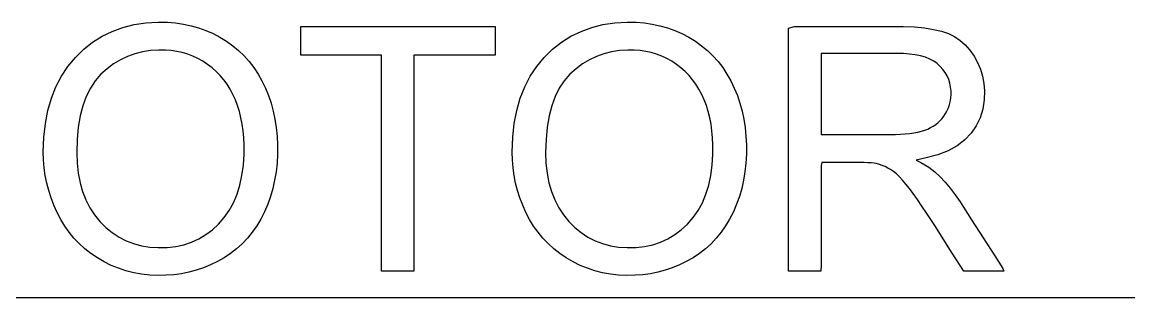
# Model space of a CAD drawing. Header units: metres. Extents: x -88 to 795, y -1311 to -705.
# Drawn here: x 203.4 to 397.5, y -753.6 to -705.2 of the extents above; entities that cross this region are included whole.
import ezdxf

# ---------------------------------------------------------------- set-up
doc = ezdxf.new("R2010")
doc.units = ezdxf.units.M

msp = doc.modelspace()

# ---------------------------------------------------------------- linework, layer by layer
at = {"layer": 'COMPONENT9'}
for p, q in [((219.2, -706.82), (221.07, -706.14)), ((221.07, -706.14), (223.04, -705.64)), ((223.04, -705.64), (225.11, -705.33)), ((225.11, -705.33), (227.29, -705.2)), ((227.29, -705.2), (228.88, -705.23)), ((228.88, -705.23), (230.31, -705.34)), ((230.31, -705.34), (231.69, -705.54)), ((231.69, -705.54), (233.05, -705.83)), ((233.05, -705.83), (234.36, -706.21)), ((234.36, -706.21), (235.64, -706.67)), ((252.31, -711.03), (252.31, -705.96)), ((252.31, -705.96), (286.35, -705.96)), ((286.35, -705.96), (286.35, -711.03)), ((301.44, -706.82), (303.31, -706.14)), ((303.31, -706.14), (305.28, -705.64)), ((305.28, -705.64), (307.36, -705.33)), ((307.36, -705.33), (309.53, -705.2)), ((309.53, -705.2), (311.13, -705.23)), ((311.13, -705.23), (312.55, -705.34)), ((312.55, -705.34), (313.94, -705.54)), ((313.94, -705.54), (315.29, -705.83)), ((315.29, -705.83), (316.61, -706.21)), ((316.61, -706.21), (317.89, -706.67)), ((337.86, -706.27), (338.88, -705.96)), ((337.86, -712.2), (337.86, -706.27)), ((338.88, -705.96), (342.72, -705.96)), ((342.72, -705.96), (347.96, -705.96)), ((347.96, -705.96), (353.03, -705.96)), ((353.03, -705.96), (356.38, -705.96)), ((356.38, -705.96), (357.92, -705.97)), ((357.92, -705.97), (359.91, -706.05)), ((359.91, -706.05), (361.7, -706.22)), ((361.7, -706.22), (363.29, -706.47)), ((363.29, -706.47), (364.68, -706.8)), ((215.76, -708.73), (217.43, -707.68)), ((217.43, -707.68), (219.2, -706.82)), ((235.64, -706.67), (236.89, -707.22)), ((236.89, -707.22), (238.09, -707.85)), ((238.09, -707.85), (239.26, -708.57)), ((239.26, -708.57), (240.35, -709.36)), ((298.01, -708.73), (299.68, -707.68)), ((299.68, -707.68), (301.44, -706.82)), ((317.89, -706.67), (319.13, -707.22)), ((319.13, -707.22), (320.34, -707.85)), ((320.34, -707.85), (321.5, -708.57)), ((321.5, -708.57), (322.6, -709.36)), ((364.68, -706.8), (365.88, -707.21)), ((365.88, -707.21), (366.95, -707.74)), ((366.95, -707.74), (367.94, -708.4)), ((367.94, -708.4), (368.84, -709.19)), ((212.74, -711.39), (214.2, -709.97)), ((214.2, -709.97), (215.76, -708.73)), ((224.54, -710.4), (223.19, -710.75)), ((225.94, -710.19), (224.54, -710.4)), ((227.39, -710.1), (225.94, -710.19)), ((228.53, -710.11), (227.39, -710.1)), ((229.55, -710.2), (228.53, -710.11)), ((230.53, -710.34), (229.55, -710.2)), ((231.5, -710.56), (230.53, -710.34)), ((240.35, -709.36), (241.38, -710.21)), ((241.38, -710.21), (242.34, -711.14)), ((294.99, -711.39), (296.45, -709.97)), ((296.45, -709.97), (298.01, -708.73)), ((306.79, -710.4), (305.44, -710.75)), ((308.19, -710.19), (306.79, -710.4)), ((309.64, -710.1), (308.19, -710.19)), ((310.78, -710.11), (309.64, -710.1)), ((311.79, -710.2), (310.78, -710.11)), ((312.78, -710.34), (311.79, -710.2)), ((313.75, -710.56), (312.78, -710.34)), ((322.6, -709.36), (323.63, -710.21)), ((323.63, -710.21), (324.58, -711.14)), ((368.84, -709.19), (369.65, -710.1)), ((369.65, -710.1), (370.38, -711.15)), ((211.42, -712.97), (212.74, -711.39)), ((220.65, -711.81), (219.45, -712.53)), ((221.9, -711.22), (220.65, -711.81)), ((223.19, -710.75), (221.9, -711.22)), ((232.44, -710.84), (231.5, -710.56)), ((233.35, -711.19), (232.44, -710.84)), ((234.24, -711.6), (233.35, -711.19)), ((235.1, -712.07), (234.24, -711.6)), ((235.94, -712.61), (235.1, -712.07)), ((242.34, -711.14), (243.22, -712.13)), ((243.22, -712.13), (244.04, -713.19)), ((266.46, -711.03), (252.31, -711.03)), ((266.46, -748.92), (266.46, -711.03)), ((286.35, -711.03), (272.14, -711.03)), ((272.14, -711.03), (272.14, -748.92)), ((293.67, -712.97), (294.99, -711.39)), ((302.9, -711.81), (301.7, -712.53)), ((304.14, -711.22), (302.9, -711.81)), ((305.44, -710.75), (304.14, -711.22)), ((314.68, -710.84), (313.75, -710.56)), ((315.6, -711.19), (314.68, -710.84)), ((316.49, -711.6), (315.6, -711.19)), ((317.35, -712.07), (316.49, -711.6)), ((318.18, -712.61), (317.35, -712.07)), ((324.58, -711.14), (325.47, -712.13)), ((325.47, -712.13), (326.29, -713.19)), ((337.86, -722.96), (337.86, -712.2)), ((343.99, -710.71), (343.55, -710.72)), ((343.55, -710.72), (343.55, -711.45)), ((343.55, -711.45), (343.55, -713.12)), ((345.39, -710.71), (343.99, -710.71)), ((347.45, -710.71), (345.39, -710.71)), ((349.88, -710.71), (347.45, -710.71)), ((352.36, -710.71), (349.88, -710.71)), ((354.59, -710.71), (352.36, -710.71)), ((356.28, -710.71), (354.59, -710.71)), ((357.11, -710.71), (356.28, -710.71)), ((358, -710.72), (357.11, -710.71)), ((359.08, -710.8), (358, -710.72)), ((360.08, -710.93), (359.08, -710.8)), ((361.01, -711.13), (360.08, -710.93)), ((361.85, -711.38), (361.01, -711.13)), ((362.62, -711.69), (361.85, -711.38)), ((363.31, -712.06), (362.62, -711.69)), ((363.92, -712.49), (363.31, -712.06)), ((370.38, -711.15), (371, -712.28)), ((371, -712.28), (371.49, -713.46)), ((210.28, -714.69), (211.42, -712.97)), ((217.22, -714.35), (216.23, -715.48)), ((218.31, -713.38), (217.22, -714.35)), ((219.45, -712.53), (218.31, -713.38)), ((236.72, -713.21), (235.94, -712.61)), ((237.45, -713.85), (236.72, -713.21)), ((238.14, -714.55), (237.45, -713.85)), ((244.04, -713.19), (244.79, -714.32)), ((244.79, -714.32), (245.47, -715.51)), ((292.53, -714.69), (293.67, -712.97)), ((299.46, -714.35), (298.47, -715.48)), ((300.56, -713.38), (299.46, -714.35)), ((301.7, -712.53), (300.56, -713.38)), ((318.97, -713.21), (318.18, -712.61)), ((319.7, -713.85), (318.97, -713.21)), ((320.38, -714.55), (319.7, -713.85)), ((326.29, -713.19), (327.04, -714.32)), ((327.04, -714.32), (327.72, -715.51)), ((343.55, -713.12), (343.55, -715.4)), ((364.46, -712.98), (363.92, -712.49)), ((364.93, -713.5), (364.46, -712.98)), ((365.33, -714.05), (364.93, -713.5)), ((365.67, -714.64), (365.33, -714.05)), ((371.49, -713.46), (371.86, -714.68)), ((209.32, -716.55), (210.28, -714.69)), ((216.23, -715.48), (215.37, -716.77)), ((238.77, -715.31), (238.14, -714.55)), ((239.35, -716.11), (238.77, -715.31)), ((239.89, -716.97), (239.35, -716.11)), ((245.47, -715.51), (246.08, -716.78)), ((291.56, -716.55), (292.53, -714.69)), ((298.47, -715.48), (297.61, -716.77)), ((321.02, -715.31), (320.38, -714.55)), ((321.6, -716.11), (321.02, -715.31)), ((322.13, -716.97), (321.6, -716.11)), ((327.72, -715.51), (328.32, -716.78)), ((343.55, -715.4), (343.55, -717.98)), ((365.93, -715.26), (365.67, -714.64)), ((366.13, -715.91), (365.93, -715.26)), ((366.27, -716.59), (366.13, -715.91)), ((371.86, -714.68), (372.09, -715.95)), ((372.09, -715.95), (372.2, -717.26)), ((208.53, -718.56), (209.32, -716.55)), ((214.64, -718.24), (214.04, -719.87)), ((215.37, -716.77), (214.64, -718.24)), ((240.37, -717.89), (239.89, -716.97)), ((240.81, -718.85), (240.37, -717.89)), ((246.08, -716.78), (246.61, -718.08)), ((246.61, -718.08), (247.07, -719.42)), ((290.77, -718.56), (291.56, -716.55)), ((296.88, -718.24), (296.29, -719.87)), ((297.61, -716.77), (296.88, -718.24)), ((322.62, -717.89), (322.13, -716.97)), ((323.05, -718.85), (322.62, -717.89)), ((328.32, -716.78), (328.86, -718.08)), ((328.86, -718.08), (329.31, -719.42)), ((343.55, -717.98), (343.55, -720.54)), ((366.34, -717.31), (366.27, -716.59)), ((366.3, -718.44), (366.34, -717.94)), ((366.34, -717.94), (366.34, -717.31)), ((372.2, -717.26), (372.15, -718.85)), ((207.91, -720.7), (208.53, -718.56)), ((214.04, -719.87), (213.58, -721.67)), ((241.19, -719.86), (240.81, -718.85)), ((241.51, -720.91), (241.19, -719.86)), ((247.07, -719.42), (247.44, -720.81)), ((290.16, -720.7), (290.77, -718.56)), ((296.29, -719.87), (295.83, -721.67)), ((323.43, -719.86), (323.05, -718.85)), ((323.76, -720.91), (323.43, -719.86)), ((329.31, -719.42), (329.69, -720.81)), ((365.82, -720.36), (365.99, -719.89)), ((365.99, -719.89), (366.13, -719.42)), ((366.13, -719.42), (366.24, -718.93)), ((366.24, -718.93), (366.3, -718.44)), ((372.15, -718.85), (371.9, -720.46)), ((207.48, -722.99), (207.91, -720.7)), ((213.58, -721.67), (213.25, -723.64)), ((241.78, -722), (241.51, -720.91)), ((242, -723.13), (241.78, -722)), ((247.44, -720.81), (247.75, -722.24)), ((289.72, -722.99), (290.16, -720.7)), ((295.83, -721.67), (295.5, -723.64)), ((324.03, -722), (323.76, -720.91)), ((324.25, -723.13), (324.03, -722)), ((329.69, -720.81), (329.99, -722.24)), ((343.55, -720.54), (343.55, -722.76)), ((364.44, -722.49), (364.78, -722.11)), ((364.78, -722.11), (365.09, -721.7)), ((365.09, -721.7), (365.37, -721.26)), ((365.37, -721.26), (365.61, -720.81)), ((365.61, -720.81), (365.82, -720.36)), ((371.43, -721.97), (370.75, -723.38)), ((371.9, -720.46), (371.43, -721.97)), ((207.21, -725.42), (207.48, -722.99)), ((213.25, -723.64), (213.05, -725.78)), ((242.17, -724.3), (242, -723.13)), ((247.75, -722.24), (247.97, -723.71)), ((247.97, -723.71), (248.12, -725.22)), ((289.46, -725.42), (289.72, -722.99)), ((295.5, -723.64), (295.3, -725.78)), ((324.41, -724.3), (324.25, -723.13)), ((329.99, -722.24), (330.22, -723.71)), ((330.22, -723.71), (330.37, -725.22)), ((337.86, -735.02), (337.86, -722.96)), ((343.55, -722.76), (343.55, -724.33)), ((361.72, -724.16), (362.26, -723.96)), ((362.26, -723.96), (362.76, -723.72)), ((362.76, -723.72), (363.23, -723.46)), ((363.23, -723.46), (363.66, -723.16)), ((363.66, -723.16), (364.07, -722.84)), ((364.07, -722.84), (364.44, -722.49)), ((370.75, -723.38), (369.86, -724.68)), ((207.12, -728), (207.21, -725.42)), ((213.05, -725.78), (212.98, -728.08)), ((242.28, -725.51), (242.17, -724.3)), ((242.34, -726.76), (242.28, -725.51)), ((248.12, -725.22), (248.2, -726.78)), ((289.37, -728), (289.46, -725.42)), ((295.3, -725.78), (295.23, -728.08)), ((324.53, -725.51), (324.41, -724.3)), ((324.58, -726.76), (324.53, -725.51)), ((330.37, -725.22), (330.44, -726.78)), ((343.55, -724.33), (343.55, -724.92)), ((343.55, -724.92), (344.06, -724.92)), ((344.06, -724.92), (345.4, -724.92)), ((345.4, -724.92), (347.32, -724.92)), ((347.32, -724.92), (349.52, -724.92)), ((349.52, -724.92), (351.73, -724.92)), ((351.73, -724.92), (353.7, -724.92)), ((353.7, -724.92), (355.13, -724.92)), ((355.13, -724.92), (355.76, -724.92)), ((355.76, -724.92), (356.59, -724.91)), ((356.59, -724.91), (357.47, -724.88)), ((357.47, -724.88), (358.31, -724.82)), ((358.31, -724.82), (359.1, -724.74)), ((359.1, -724.74), (359.83, -724.63)), ((359.83, -724.63), (360.51, -724.5)), ((360.51, -724.5), (361.14, -724.34)), ((361.14, -724.34), (361.72, -724.16)), ((368.75, -725.87), (367.41, -726.91)), ((369.86, -724.68), (368.75, -725.87)), ((207.16, -729.38), (207.12, -728)), ((242.33, -728.37), (242.34, -726.76)), ((248.2, -726.78), (248.19, -728.37)), ((289.41, -729.38), (289.37, -728)), ((324.58, -728.37), (324.58, -726.76)), ((330.44, -726.78), (330.44, -728.37)), ((365.84, -727.79), (364.04, -728.5)), ((367.41, -726.91), (365.84, -727.79)), ((207.27, -730.76), (207.16, -729.38)), ((212.98, -728.08), (213.05, -729.95)), ((242.21, -730.3), (242.33, -728.37)), ((248.11, -729.94), (247.94, -731.47)), ((248.19, -728.37), (248.11, -729.94)), ((289.52, -730.76), (289.41, -729.38)), ((295.23, -728.08), (295.29, -729.95)), ((324.46, -730.3), (324.58, -728.37)), ((330.35, -729.94), (330.19, -731.47)), ((330.44, -728.37), (330.35, -729.94)), ((343.7, -729.84), (343.55, -730.38)), ((344.81, -729.84), (343.7, -729.84)), ((346.55, -729.84), (344.81, -729.84)), ((348.37, -729.84), (346.55, -729.84)), ((349.74, -729.84), (348.37, -729.84)), ((350.31, -729.84), (349.74, -729.84)), ((351.09, -729.85), (350.31, -729.84)), ((351.77, -729.88), (351.09, -729.85)), ((352.36, -729.92), (351.77, -729.88)), ((352.87, -729.97), (352.36, -729.92)), ((362, -729.04), (360.24, -729.44)), ((360.24, -729.44), (361.04, -729.85)), ((361.04, -729.85), (361.77, -730.26)), ((364.04, -728.5), (362, -729.04)), ((207.46, -732.11), (207.27, -730.76)), ((213.05, -729.95), (213.24, -731.71)), ((213.24, -731.71), (213.56, -733.38)), ((241.97, -732.12), (242.21, -730.3)), ((247.94, -731.47), (247.7, -732.96)), ((289.71, -732.11), (289.52, -730.76)), ((295.29, -729.95), (295.49, -731.71)), ((295.49, -731.71), (295.8, -733.38)), ((324.21, -732.12), (324.46, -730.3)), ((330.19, -731.47), (329.94, -732.96)), ((343.55, -730.38), (343.55, -733.72)), ((353.29, -730.04), (352.87, -729.97)), ((353.78, -730.18), (353.29, -730.04)), ((354.27, -730.35), (353.78, -730.18)), ((354.77, -730.56), (354.27, -730.35)), ((355.26, -730.81), (354.77, -730.56)), ((355.75, -731.09), (355.26, -730.81)), ((356.24, -731.42), (355.75, -731.09)), ((356.75, -731.84), (356.24, -731.42)), ((357.29, -732.35), (356.75, -731.84)), ((361.77, -730.26), (362.42, -730.66)), ((362.42, -730.66), (362.99, -731.07)), ((362.99, -731.07), (363.48, -731.47)), ((363.48, -731.47), (364.37, -732.32)), ((207.73, -733.44), (207.46, -732.11)), ((208.06, -734.76), (207.73, -733.44)), ((213.56, -733.38), (214, -734.94)), ((241.6, -733.83), (241.97, -732.12)), ((247.7, -732.96), (247.37, -734.4)), ((289.97, -733.44), (289.71, -732.11)), ((290.31, -734.76), (289.97, -733.44)), ((295.8, -733.38), (296.25, -734.94)), ((323.84, -733.83), (324.21, -732.12)), ((329.94, -732.96), (329.62, -734.4)), ((343.55, -733.72), (343.55, -738.81)), ((357.85, -732.94), (357.29, -732.35)), ((358.43, -733.62), (357.85, -732.94)), ((359.05, -734.4), (358.43, -733.62)), ((364.37, -732.32), (365.29, -733.3)), ((365.29, -733.3), (366.19, -734.37)), ((208.48, -736.06), (208.06, -734.76)), ((214, -734.94), (214.57, -736.4)), ((240.48, -736.9), (241.1, -735.42)), ((241.1, -735.42), (241.6, -733.83)), ((247.37, -734.4), (246.97, -735.81)), ((290.72, -736.06), (290.31, -734.76)), ((296.25, -734.94), (296.82, -736.4)), ((322.72, -736.9), (323.35, -735.42)), ((323.35, -735.42), (323.84, -733.83)), ((329.62, -734.4), (329.21, -735.81)), ((337.86, -744.85), (337.86, -735.02)), ((359.72, -735.3), (359.05, -734.4)), ((360.45, -736.33), (359.72, -735.3)), ((366.19, -734.37), (367.07, -735.52)), ((367.07, -735.52), (367.94, -736.75)), ((208.97, -737.34), (208.48, -736.06)), ((209.53, -738.61), (208.97, -737.34)), ((214.57, -736.4), (215.27, -737.77)), ((239.73, -738.26), (240.48, -736.9)), ((246.48, -737.17), (245.91, -738.49)), ((246.97, -735.81), (246.48, -737.17)), ((291.21, -737.34), (290.72, -736.06)), ((291.78, -738.61), (291.21, -737.34)), ((296.82, -736.4), (297.52, -737.77)), ((321.97, -738.26), (322.72, -736.9)), ((328.72, -737.17), (328.16, -738.49)), ((329.21, -735.81), (328.72, -737.17)), ((361.25, -737.49), (360.45, -736.33)), ((362.11, -738.79), (361.25, -737.49)), ((367.94, -736.75), (368.55, -737.69)), ((368.55, -737.69), (369.96, -739.9)), ((210.17, -739.83), (209.53, -738.61)), ((215.27, -737.77), (216.09, -739.03)), ((216.09, -739.03), (217.05, -740.19)), ((237.85, -740.64), (238.85, -739.5)), ((238.85, -739.5), (239.73, -738.26)), ((245.91, -738.49), (245.26, -739.76)), ((292.41, -739.83), (291.78, -738.61)), ((297.52, -737.77), (298.34, -739.03)), ((298.34, -739.03), (299.29, -740.19)), ((320.1, -740.64), (321.1, -739.5)), ((321.1, -739.5), (321.97, -738.26)), ((328.16, -738.49), (327.51, -739.76)), ((343.55, -738.81), (343.55, -744.05)), ((362.9, -740), (362.11, -738.79)), ((210.88, -740.99), (210.17, -739.83)), ((211.65, -742.09), (210.88, -740.99)), ((217.05, -740.19), (218.1, -741.24)), ((218.1, -741.24), (219.22, -742.15)), ((236.77, -741.63), (237.85, -740.64)), ((244.55, -740.96), (243.76, -742.09)), ((245.26, -739.76), (244.55, -740.96)), ((293.12, -740.99), (292.41, -739.83)), ((293.9, -742.09), (293.12, -740.99)), ((299.29, -740.19), (300.35, -741.24)), ((300.35, -741.24), (301.47, -742.15)), ((319.02, -741.63), (320.1, -740.64)), ((326.79, -740.96), (326.01, -742.09)), ((327.51, -739.76), (326.79, -740.96)), ((363.59, -741.09), (362.9, -740)), ((364.97, -743.25), (363.59, -741.09)), ((369.96, -739.9), (371.98, -743.07)), ((212.5, -743.12), (211.65, -742.09)), ((213.42, -744.08), (212.5, -743.12)), ((219.22, -742.15), (220.4, -742.93)), ((220.4, -742.93), (221.65, -743.57)), ((233.12, -743.81), (234.41, -743.22)), ((234.41, -743.22), (235.62, -742.49)), ((235.62, -742.49), (236.77, -741.63)), ((242.91, -743.14), (242, -744.11)), ((243.76, -742.09), (242.91, -743.14)), ((294.75, -743.12), (293.9, -742.09)), ((295.67, -744.08), (294.75, -743.12)), ((301.47, -742.15), (302.65, -742.93)), ((302.65, -742.93), (303.9, -743.57)), ((315.37, -743.81), (316.65, -743.22)), ((316.65, -743.22), (317.87, -742.49)), ((317.87, -742.49), (319.02, -741.63)), ((325.16, -743.14), (324.24, -744.11)), ((326.01, -742.09), (325.16, -743.14)), ((366.57, -745.77), (364.97, -743.25)), ((371.98, -743.07), (374.01, -746.24)), ((214.42, -744.98), (213.42, -744.08)), ((215.48, -745.82), (214.42, -744.98)), ((221.65, -743.57), (222.96, -744.08)), ((222.96, -744.08), (224.34, -744.45)), ((224.34, -744.45), (225.78, -744.68)), ((225.78, -744.68), (227.29, -744.78)), ((227.29, -744.78), (228.84, -744.74)), ((228.84, -744.74), (230.34, -744.57)), ((230.34, -744.57), (231.76, -744.26)), ((231.76, -744.26), (233.12, -743.81)), ((241.01, -745), (239.96, -745.82)), ((242, -744.11), (241.01, -745)), ((296.66, -744.98), (295.67, -744.08)), ((297.72, -745.82), (296.66, -744.98)), ((303.9, -743.57), (305.21, -744.08)), ((305.21, -744.08), (306.59, -744.45)), ((306.59, -744.45), (308.03, -744.68)), ((308.03, -744.68), (309.54, -744.78)), ((309.54, -744.78), (311.09, -744.74)), ((311.09, -744.74), (312.59, -744.57)), ((312.59, -744.57), (314.01, -744.26)), ((314.01, -744.26), (315.37, -743.81)), ((323.26, -745), (322.21, -745.82)), ((324.24, -744.11), (323.26, -745)), ((337.86, -748.92), (337.86, -744.85)), ((343.55, -744.05), (343.55, -747.9)), ((216.61, -746.59), (215.48, -745.82)), ((217.8, -747.28), (216.61, -746.59)), ((219.03, -747.89), (217.8, -747.28)), ((237.66, -747.23), (236.44, -747.82)), ((238.84, -746.56), (237.66, -747.23)), ((239.96, -745.82), (238.84, -746.56)), ((298.86, -746.59), (297.72, -745.82)), ((300.05, -747.28), (298.86, -746.59)), ((301.28, -747.89), (300.05, -747.28)), ((319.91, -747.23), (318.69, -747.82)), ((321.09, -746.56), (319.91, -747.23)), ((322.21, -745.82), (321.09, -746.56)), ((367.92, -747.9), (366.57, -745.77)), ((374.01, -746.24), (375.42, -748.45)), ((220.31, -748.4), (219.03, -747.89)), ((221.62, -748.83), (220.31, -748.4)), ((222.97, -749.17), (221.62, -748.83)), ((224.36, -749.42), (222.97, -749.17)), ((231.35, -749.35), (230.02, -749.53)), ((232.66, -749.09), (231.35, -749.35)), ((233.94, -748.74), (232.66, -749.09)), ((235.21, -748.32), (233.94, -748.74)), ((236.44, -747.82), (235.21, -748.32)), ((272.14, -748.92), (266.46, -748.92)), ((302.55, -748.4), (301.28, -747.89)), ((303.86, -748.83), (302.55, -748.4)), ((305.22, -749.17), (303.86, -748.83)), ((306.61, -749.42), (305.22, -749.17)), ((313.6, -749.35), (312.27, -749.53)), ((314.91, -749.09), (313.6, -749.35)), ((316.19, -748.74), (314.91, -749.09)), ((317.45, -748.32), (316.19, -748.74)), ((318.69, -747.82), (317.45, -748.32)), ((338.4, -748.92), (337.86, -748.92)), ((339.7, -748.92), (338.4, -748.92)), ((341.3, -748.92), (339.7, -748.92)), ((342.72, -748.92), (341.3, -748.92)), ((343.51, -748.92), (342.72, -748.92)), ((343.55, -747.9), (343.51, -748.92)), ((368.56, -748.91), (367.92, -747.9)), ((369.12, -748.92), (368.56, -748.91)), ((370.68, -748.92), (369.12, -748.92)), ((372.68, -748.92), (370.68, -748.92)), ((374.52, -748.92), (372.68, -748.92)), ((375.62, -748.92), (374.52, -748.92)), ((375.42, -748.45), (375.62, -748.92)), ((225.79, -749.58), (224.36, -749.42)), ((227.26, -749.64), (225.79, -749.58)), ((228.66, -749.63), (227.26, -749.64)), ((230.02, -749.53), (228.66, -749.63)), ((308.03, -749.58), (306.61, -749.42)), ((309.5, -749.64), (308.03, -749.58)), ((310.91, -749.63), (309.5, -749.64)), ((312.27, -749.53), (310.91, -749.63))]:
    msp.add_line(p, q, dxfattribs=at)
at = {"layer": 'gear Y motor'}
msp.add_line((794.78, -753.59), (-88.17, -753.59), dxfattribs=at)

doc.saveas('drawing.dxf')
